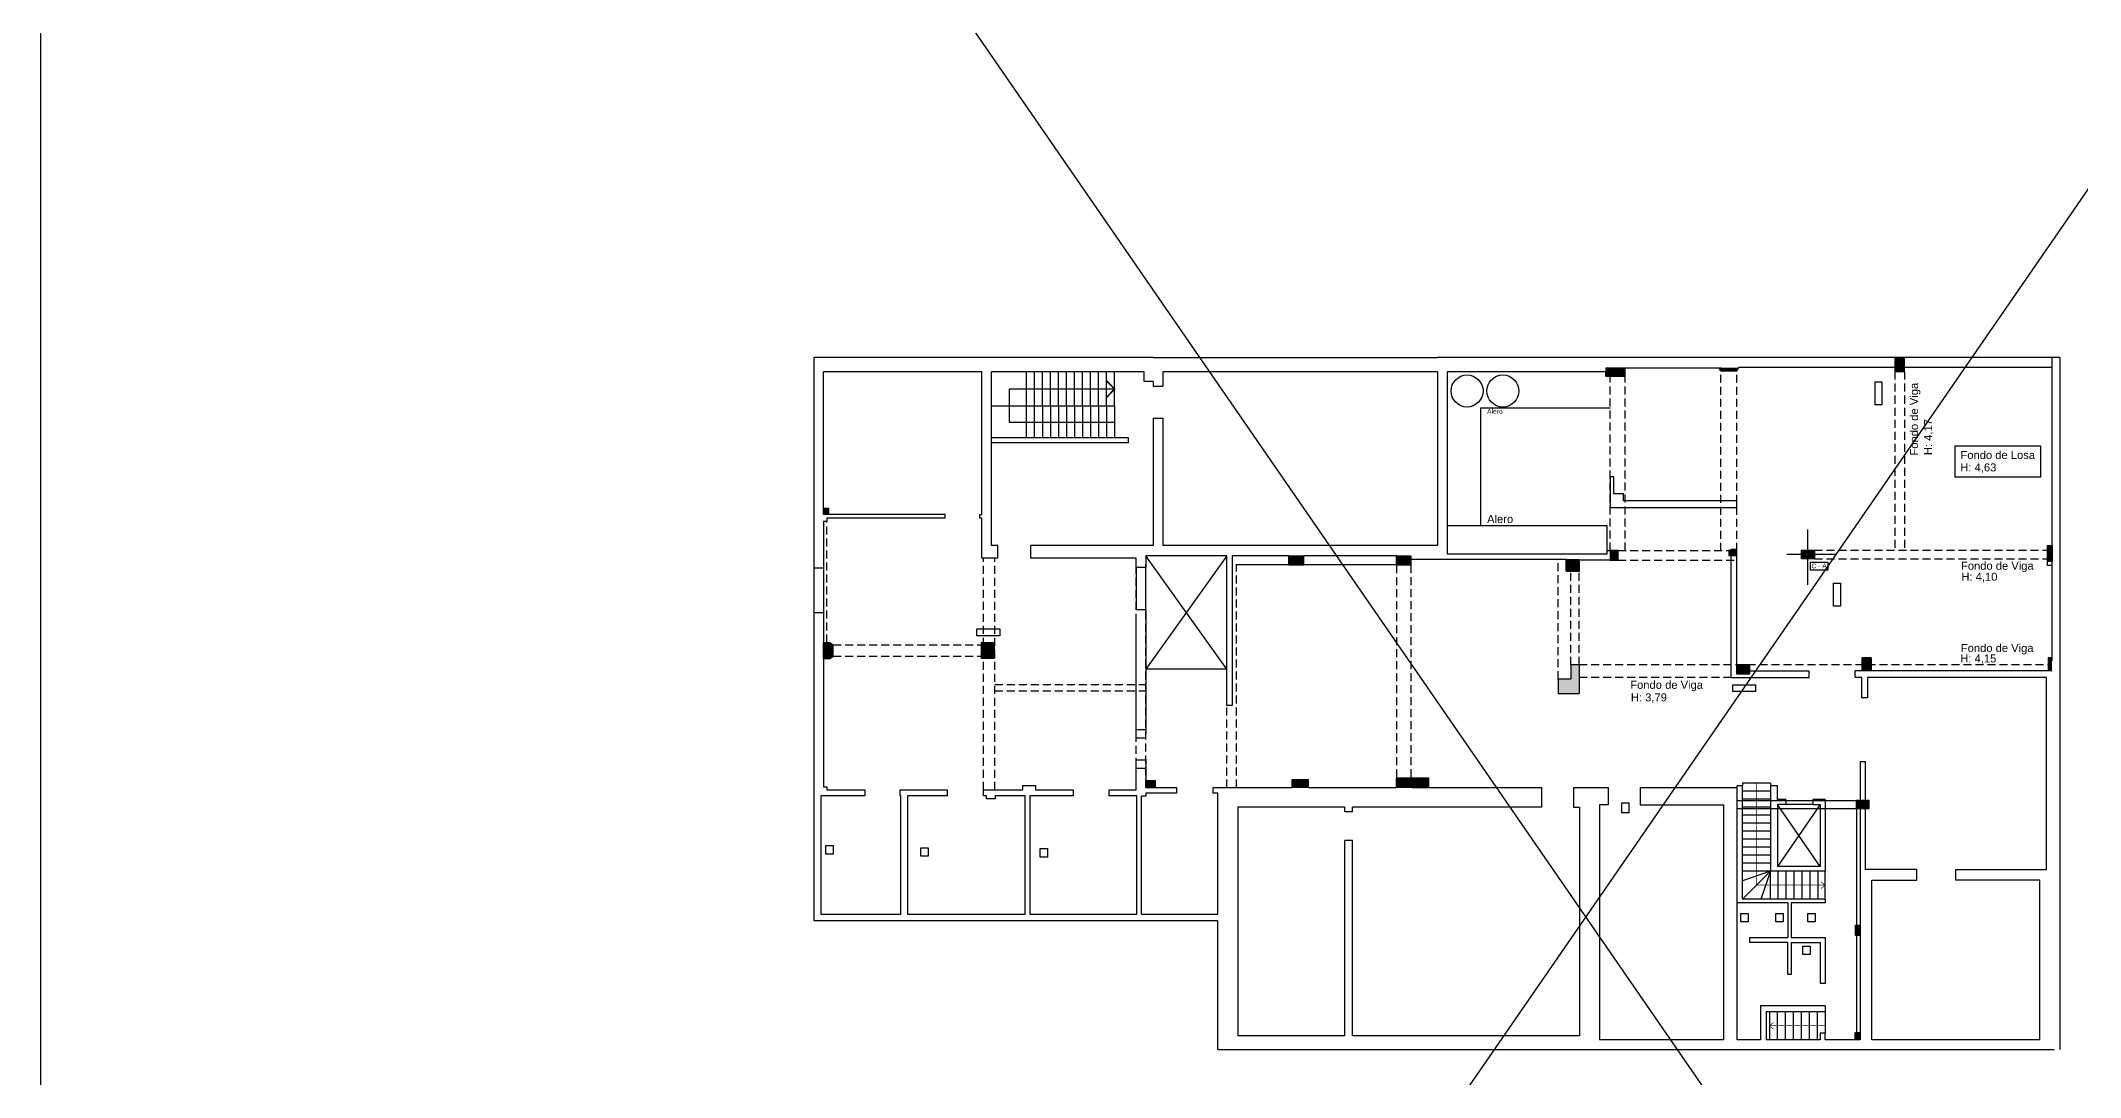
# Model space of a CAD drawing. Header units: millimetres. Extents: x 58411 to 366943, y -302717 to -95300.
# Drawn here: x 58411 to 122126, y -182175 to -149791 of the extents above; entities that cross this region are included whole.
import ezdxf

# ---------------------------------------------------------------- set-up
doc = ezdxf.new("R2010")
doc.units = ezdxf.units.MM
doc.header["$LTSCALE"] = 1000
doc.linetypes.add('DASHDOT', pattern=[1, 0.5, -0.25, 0, -0.25])
doc.linetypes.add('HIDDEN', pattern=[0.375, 0.25, -0.125])
for name, color, linetype in [('a-Columnas', 12, 'Continuous'), ('A-Cotas 100', 191, 'Continuous'), ('A-Des-Rel', 6, 'Continuous'), ('A-Estructura', 86, 'Continuous'), ('A-Mur-Nuevo', 5, 'Continuous'), ('A-MURHATCH NUEVOS', 24, 'Continuous'), ('A-Muros', 3, 'Continuous'), ('A-Murvis', 1, 'Continuous'), ('a-tex-estructura', 7, 'Continuous')]:
    doc.layers.add(name, color=color, linetype=linetype)
doc.layers.add('P-Ventana', color=6, linetype='Continuous', plot=False)
doc.styles.add('SW-100', font='swiss.ttf', dxfattribs={"height": 200})

msp = doc.modelspace()

# ---------------------------------------------------------------- hatches: boundary and pattern name
at = {"layer": 'a-Columnas'}
h = msp.add_hatch(color=12, dxfattribs=at)
h.dxf.hatch_style = 1
h.paths.add_polyline_path([(116336.628, -160129.269), (116636.628, -160129.269), (116636.628, -159689.578), (116336.628, -159689.578)])
h = msp.add_hatch(color=12, dxfattribs=at)
h.dxf.hatch_style = 1
h.paths.add_polyline_path([(107906.628, -160019.578), (107306.628, -160019.578), (107306.628, -160269.578), (107906.628, -160269.578)])
h = msp.add_hatch(color=12, dxfattribs=at)
h.dxf.hatch_style = 1
h.paths.add_polyline_path([(111451.022, -160019.578), (110844.235, -160019.578), (110897.628, -160104.131), (111397.628, -160104.131)])
h = msp.add_hatch(color=12, dxfattribs=at)
h.dxf.hatch_style = 1
h.paths.add_polyline_path([(83015.496, -164389.578), (82866.416, -164389.578), (82866.416, -164589.578), (83015.496, -164589.578)])
h = msp.add_hatch(color=12, dxfattribs=at)
h.dxf.hatch_style = 1
h.paths.add_polyline_path([(121246.628, -165561.836), (121106.628, -165561.836), (121106.628, -166061.836), (121246.628, -166061.836)])
h = msp.add_hatch(color=12, dxfattribs=at)
h.dxf.hatch_style = 1
h.paths.add_polyline_path([(97856.628, -165879.578), (97406.628, -165879.578), (97406.628, -166179.578), (97856.628, -166179.578)])
h = msp.add_hatch(color=12, dxfattribs=at)
h.dxf.hatch_style = 1
h.paths.add_polyline_path([(101216.628, -165879.578), (100766.628, -165879.578), (100766.628, -166179.578), (101216.628, -166179.578)])
h = msp.add_hatch(color=12, dxfattribs=at)
h.dxf.hatch_style = 1
h.paths.add_polyline_path([(106476.628, -166019.578), (106476.808, -165999.578), (106076.628, -165999.578), (106076.628, -166369.578), (106476.628, -166369.578)])
h = msp.add_hatch(color=12, dxfattribs=at)
h.dxf.hatch_style = 1
h.paths.add_polyline_path([(107686.628, -165719.578), (107436.628, -165719.578), (107436.628, -166019.578), (107686.628, -166019.578)])
h = msp.add_hatch(color=12, dxfattribs=at)
h.dxf.hatch_style = 1
h.paths.add_polyline_path([(111396.628, -165719.578), (111146.628, -165719.578), (111146.628, -165869.578), (111396.628, -165869.578)])
h = msp.add_hatch(color=12, dxfattribs=at)
h.dxf.hatch_style = 1
h.paths.add_polyline_path([(113825.311, -165709.57), (113620.311, -165709.57), (113620.311, -165844.57), (113825.311, -165844.57)])
h.paths.add_polyline_path([(113620.311, -165709.57), (113415.311, -165709.57), (113415.311, -165844.57), (113620.311, -165844.57)])
h.paths.add_polyline_path([(113620.311, -165844.57), (113415.311, -165844.57), (113415.311, -165979.57), (113620.311, -165979.57)])
h.paths.add_polyline_path([(113825.311, -165844.57), (113620.311, -165844.57), (113620.311, -165979.57), (113825.311, -165979.57)])
h = msp.add_hatch(color=12, dxfattribs=at)
h.dxf.hatch_style = 1
h.paths.add_polyline_path([(83166.819, -168667.868), (83065.496, -168591.714), (82865.496, -168591.714), (82865.496, -169091.714), (83065.496, -169091.714), (83166.819, -169015.56)])
h = msp.add_hatch(color=12, dxfattribs=at)
h.dxf.hatch_style = 1
h.paths.add_polyline_path([(88200.496, -168591.714), (87800.496, -168591.714), (87800.496, -169091.714), (88200.496, -169091.714)])
h = msp.add_hatch(color=12, dxfattribs=at)
h.dxf.hatch_style = 1
h.paths.add_polyline_path([(106476.628, -169285.003), (106216.628, -169285.003), (106216.628, -169735.003), (105816.628, -169735.003), (105816.628, -170185.003), (106476.628, -170185.003)])
h = msp.add_hatch(color=12, dxfattribs=at)
h.dxf.hatch_style = 1
h.paths.add_polyline_path([(111796.628, -169280.327), (111396.628, -169280.327), (111396.628, -169580.327), (111796.628, -169580.327)])
h = msp.add_hatch(color=12, dxfattribs=at)
h.dxf.hatch_style = 1
h.paths.add_polyline_path([(115599.2, -169070.327), (115299.2, -169070.327), (115299.2, -169470.327), (115599.2, -169470.327)])
h = msp.add_hatch(color=12, dxfattribs=at)
h.dxf.hatch_style = 1
h.paths.add_polyline_path([(121226.628, -169070.327), (121126.628, -169070.327), (121126.628, -169280.327), (121226.628, -169280.327)])
h.paths.add_polyline_path([(121226.628, -169280.327), (121126.628, -169280.327), (121126.628, -169470.327), (121226.628, -169470.327)])
h = msp.add_hatch(color=12, dxfattribs=at)
h.dxf.hatch_style = 1
h.paths.add_polyline_path([(93236.628, -172938.615), (92936.628, -172938.615), (92936.628, -173118.615), (93236.628, -173118.615)])
h.paths.add_polyline_path([(93236.628, -172918.615), (92936.628, -172918.615), (92936.628, -172938.615), (93236.628, -172938.615)])
h = msp.add_hatch(color=12, dxfattribs=at)
h.dxf.hatch_style = 1
h.paths.add_polyline_path([(98006.628, -172868.615), (97506.628, -172868.615), (97506.628, -173118.615), (98006.628, -173118.615)])
h = msp.add_hatch(color=12, dxfattribs=at)
h.dxf.hatch_style = 1
h.paths.add_polyline_path([(101266.628, -172818.615), (100766.628, -172818.615), (100766.628, -173118.615), (101266.628, -173118.615)])
h = msp.add_hatch(color=12, dxfattribs=at)
h.dxf.hatch_style = 1
h.paths.add_polyline_path([(101766.628, -172818.615), (101266.628, -172818.615), (101266.628, -173118.615), (101766.628, -173118.615)])
h = msp.add_hatch(color=12, dxfattribs=at)
h.dxf.hatch_style = 1
h.paths.add_polyline_path([(115531.159, -173523.615), (115131.159, -173523.615), (115131.159, -173773.615), (115531.159, -173773.615)])
h = msp.add_hatch(color=12, dxfattribs=at)
h.dxf.hatch_style = 1
h.paths.add_polyline_path([(115246.628, -177433.615), (115096.628, -177433.615), (115096.628, -177733.615), (115246.628, -177733.615)])
h = msp.add_hatch(color=12, dxfattribs=at)
h.dxf.hatch_style = 1
h.paths.add_polyline_path([(115246.628, -180773.605), (115131.681, -180773.605), (115131.681, -181008.615), (115246.628, -181008.615)])
h.paths.add_polyline_path([(115131.681, -180773.605), (115096.628, -180773.605), (115096.628, -181008.615), (115131.681, -181008.615)])

# ---------------------------------------------------------------- linework, layer by layer
at = {"layer": 'a-Columnas', "color": 3}
for points in [[(116336.628, -160129.269), (116636.628, -160129.269), (116636.628, -159689.578), (116336.628, -159689.578)], [(83015.496, -164589.578), (82866.416, -164589.578), (82866.416, -164389.578), (83015.496, -164389.578)]]:
    msp.add_lwpolyline(points, close=True, dxfattribs=at)
at = {"layer": 'a-Columnas', "color": 12}
msp.add_lwpolyline([(101266.628, -173118.615), (101766.628, -173118.615)], dxfattribs=at)
at = {"layer": 'A-Cotas 100'}
msp.add_lwpolyline([(113699.215, -166084.991), (114243.168, -166084.991), (114243.168, -166333.602), (113699.215, -166333.602)], close=True, dxfattribs=at)
at = {"layer": 'A-Des-Rel', "ltscale": 500}
for points in [[(58411.394, -107213.581), (154941.668, -107213.581), (154941.668, -247111.305), (58411.394, -247111.305)], [(115719.451, -160451.232), (115933.146, -160451.232), (115933.146, -161167.422), (115719.451, -161167.422)], [(114422.237, -166736.665), (114635.931, -166736.665), (114635.931, -167452.856), (114422.237, -167452.856)], [(88370.998, -168167.21), (88370.998, -168380.905), (87654.807, -168380.905), (87654.807, -168167.21)], [(111986.083, -169910.389), (111986.083, -170124.084), (111269.892, -170124.084), (111269.892, -169910.389)], [(107806.009, -173600.168), (108019.704, -173600.168), (108019.704, -173916.413), (107806.009, -173916.413)], [(83164.27, -174938.729), (83164.27, -175203.518), (82937.224, -175203.518), (82937.224, -174938.729)], [(86137.032, -175007.316), (86137.032, -175272.105), (85909.987, -175272.105), (85909.987, -175007.316)], [(89864.418, -175030.179), (89864.418, -175294.967), (89637.373, -175294.967), (89637.373, -175030.179)], [(111755.355, -177057.714), (111755.355, -177322.503), (111528.31, -177322.503), (111528.31, -177057.714)], [(112841.324, -177057.714), (112841.324, -177322.503), (112614.279, -177322.503), (112614.279, -177057.714)], [(113841.732, -177057.714), (113841.732, -177322.503), (113614.687, -177322.503), (113614.687, -177057.714)], [(113684.327, -178079.178), (113684.327, -178343.967), (113457.281, -178343.967), (113457.281, -178079.178)]]:
    msp.add_lwpolyline(points, close=True, dxfattribs=at)
at = {"layer": 'A-Estructura', "linetype": 'HIDDEN'}
for points in [[(107436.628, -165719.578), (107436.628, -160269.578)], [(107906.628, -165719.578), (107906.628, -160269.578)], [(110901.905, -165726.35), (110901.905, -160104.131)], [(111401.905, -165726.35), (111401.905, -160104.131)], [(116336.628, -160129.269), (116336.628, -165709.57)], [(116636.628, -160129.269), (116636.628, -165709.57)], [(82965.496, -168591.714), (82965.496, -164809.578)], [(87865.496, -173198.615), (87865.496, -165959.578)], [(88215.496, -173198.615), (88215.496, -165959.578)], [(92636.628, -173198.615), (92636.628, -166222.677)], [(92936.628, -173118.615), (92936.628, -166142.677)], [(95465.423, -173118.615), (95465.423, -166222.677)], [(95765.423, -173118.615), (95765.423, -166142.677)], [(100766.628, -166179.578), (100766.628, -172818.615)], [(101216.628, -166179.578), (101216.628, -172818.615)], [(105816.628, -169735.003), (105816.628, -165999.578)], [(107686.628, -165719.578), (111396.628, -165719.578)], [(107686.628, -166019.578), (111396.628, -166019.578)], [(113825.311, -165709.57), (121106.628, -165709.57)], [(113825.311, -165979.57), (121106.628, -165979.57)], [(106216.628, -169285.003), (106216.628, -166349.578)], [(106476.628, -169285.003), (106476.628, -166349.578)], [(92636.628, -171318.615), (92636.628, -167568.615)], [(92936.628, -167568.615), (92936.628, -169428.615), (92936.628, -171318.615)], [(92636.628, -171581.714), (92636.628, -167831.714)], [(92936.628, -167831.714), (92936.628, -169691.714), (92936.628, -171581.714)], [(83166.819, -168667.868), (87800.496, -168667.868)], [(83166.819, -169015.56), (87800.496, -169015.56)], [(106476.628, -169280.327), (121226.628, -169280.327)], [(88215.496, -169900.22), (92936.628, -169900.22)], [(88215.496, -170100.22), (92936.628, -170100.22)], [(106476.628, -169670.327), (111206.628, -169670.327)]]:
    msp.add_lwpolyline(points, dxfattribs=at)
at = {"layer": 'A-Estructura', "linetype": 'HIDDEN', "ltscale": 358}
for points in [[(100766.628, -166169.578), (95765.423, -166169.578)], [(111406.628, -173523.615), (115131.159, -173523.615)], [(111406.628, -173773.615), (115131.159, -173773.615)], [(115131.681, -173773.615), (115131.681, -181008.615)]]:
    msp.add_lwpolyline(points, dxfattribs=at)
at = {"layer": 'A-Mur-Nuevo', "ltscale": 500}
for points in [[(154941.668, -107213.581), (58411.394, -247111.305)], [(58411.394, -107213.581), (154941.668, -247111.305)]]:
    msp.add_lwpolyline(points, dxfattribs=at)
at = {"layer": 'A-MURHATCH NUEVOS', "color": 24, "linetype": 'HIDDEN', "ltscale": 250}
for points in [[(103396.05, -164949.196), (103396.05, -161255.543), (107436.628, -161255.543)], [(107346.628, -165719.578), (107346.628, -164949.196), (102346.628, -164949.196)]]:
    msp.add_lwpolyline(points, dxfattribs=at)
at = {"layer": 'A-Muros'}
for p, q in [((82565.496, -159689.578), (82565.496, -166009.578)), ((121486.628, -159689.578), (102046.628, -159689.578)), ((121486.628, -159689.578), (102046.628, -159689.578)), ((121246.628, -165659.578), (121246.628, -159689.578)), ((121486.628, -159689.578), (121486.628, -181308.615)), ((82565.496, -159952.677), (82565.496, -166272.677)), ((82865.496, -164489.578), (82865.496, -160139.578)), ((82865.496, -164489.578), (82865.496, -160402.677)), ((93166.628, -160439.578), (93166.628, -160584.291)), ((102046.628, -160139.578), (93466.628, -160139.578)), ((93466.628, -160139.578), (93466.628, -160584.291)), ((102046.628, -160139.578), (102046.628, -165559.578)), ((102046.628, -160139.578), (102046.628, -165559.578)), ((102346.628, -160139.578), (102346.628, -165819.578)), ((107306.628, -160139.578), (102346.628, -160139.578)), ((102346.628, -160139.578), (102346.628, -165819.578)), ((107306.628, -160269.578), (107306.628, -160139.578)), ((110912.628, -160019.578), (107906.628, -160019.578)), ((111382.628, -160104.131), (110912.628, -160104.131)), ((116336.628, -159999.578), (111451.022, -159999.578)), ((121246.628, -159999.578), (116636.628, -159999.578)), ((121246.628, -165674.578), (121246.628, -159999.578)), ((93166.628, -161584.291), (93166.628, -165559.578)), ((93466.628, -161584.291), (93466.628, -165559.578)), ((82965.496, -164489.578), (82865.496, -164489.578)), ((82965.496, -164809.578), (82865.496, -164809.578)), ((82865.496, -164809.578), (82865.496, -166009.578)), ((82965.496, -164809.578), (82865.496, -164809.578)), ((82965.496, -164589.578), (82965.496, -164489.578)), ((86665.496, -164709.578), (82965.496, -164709.578)), ((82965.496, -164709.578), (82965.496, -164809.578)), ((82965.496, -164709.578), (82965.496, -164809.578)), ((86665.496, -164709.578), (86665.496, -164589.578)), ((87745.496, -164709.578), (87745.496, -164589.578)), ((87745.496, -164589.578), (87815.496, -164589.578)), ((87815.496, -164709.578), (87745.496, -164709.578)), ((87815.496, -165959.578), (87815.496, -164709.578)), ((82865.496, -165072.677), (82865.496, -166272.677)), ((88315.496, -165959.578), (88315.496, -165559.578)), ((89345.496, -165959.578), (89345.496, -165559.578)), ((93166.628, -165559.578), (89345.496, -165559.578)), ((102046.628, -165559.578), (93466.628, -165559.578)), ((88315.496, -165959.578), (87815.496, -165959.578)), ((92636.628, -165959.578), (89345.496, -165959.578)), ((92636.628, -166249.578), (92636.628, -165959.578)), ((95466.628, -165879.578), (92936.628, -165879.578)), ((95466.628, -170558.615), (95466.628, -165879.578)), ((95466.628, -170558.615), (95466.628, -165879.578)), ((97406.628, -165879.578), (95636.628, -165879.578)), ((95636.628, -165879.578), (95636.628, -170558.615)), ((97406.628, -165879.578), (95636.628, -165879.578)), ((95636.628, -165879.578), (95636.628, -170558.615)), ((100766.628, -165879.578), (97856.628, -165879.578)), ((101096.628, -166169.578), (100626.628, -166169.578)), ((100766.628, -166169.578), (100766.628, -165879.578)), ((106066.628, -165999.578), (101096.628, -165999.578)), ((101096.628, -165999.578), (101096.628, -166169.578)), ((102346.628, -165819.578), (107346.628, -165819.578)), ((102346.628, -165819.578), (107346.628, -165819.578)), ((106066.628, -166349.578), (106066.628, -165999.578)), ((107466.628, -166019.578), (106476.628, -166019.578)), ((106476.628, -166019.578), (106476.628, -166349.578)), ((107466.628, -166019.578), (106476.628, -166019.578)), ((106476.628, -166019.578), (106476.628, -166349.578)), ((107346.628, -165819.578), (107346.628, -165719.578)), ((107346.628, -165719.578), (107466.628, -165719.578)), ((107346.628, -165819.578), (107346.628, -165719.578)), ((107346.628, -165719.578), (107466.628, -165719.578)), ((107466.628, -165719.578), (107466.628, -166019.578)), ((121106.628, -166189.578), (121106.628, -165659.578)), ((121106.628, -165659.578), (121246.628, -165659.578)), ((121246.628, -166061.836), (121106.628, -166061.836)), ((121246.628, -166189.578), (121106.628, -166189.578)), ((121246.628, -169070.327), (121246.628, -166061.836)), ((121246.628, -169158.615), (121246.628, -166189.578)), ((106476.628, -166349.578), (106066.628, -166349.578)), ((115096.628, -169670.327), (115096.628, -169470.327)), ((115096.628, -169470.327), (115309.2, -169470.327)), ((115599.2, -169070.327), (115599.2, -169470.327)), ((115599.2, -169470.327), (121226.628, -169470.327)), ((121226.628, -169470.327), (121226.628, -169070.327)), ((121226.628, -169070.327), (121246.628, -169070.327)), ((121226.628, -169488.615), (121226.628, -169158.615)), ((121226.628, -169158.615), (121246.628, -169158.615)), ((115096.628, -169688.615), (115096.628, -169488.615)), ((115306.628, -169688.615), (115096.628, -169688.615)), ((115306.628, -170318.615), (115306.628, -169688.615)), ((115306.628, -170300.327), (115306.628, -169688.615)), ((115476.628, -169688.615), (115476.628, -170318.615)), ((95636.628, -170558.615), (95466.628, -170558.615)), ((95636.628, -170558.615), (95466.628, -170558.615)), ((115476.628, -170318.615), (115306.628, -170318.615)), ((92936.628, -171318.615), (92636.628, -171318.615)), ((92936.628, -171581.714), (92636.628, -171581.714)), ((92636.628, -172258.615), (92936.628, -172258.615)), ((92636.628, -173058.615), (92636.628, -172258.615)), ((92636.628, -172521.714), (92936.628, -172521.714)), ((92636.628, -173058.615), (92636.628, -172521.714)), ((92936.628, -172258.615), (92936.628, -173118.615)), ((92936.628, -172521.714), (92936.628, -173118.615)), ((82865.496, -173098.615), (82965.496, -173098.615)), ((82865.496, -173098.615), (82965.496, -173098.615)), ((82965.496, -173098.615), (82965.496, -173198.615)), ((82965.496, -173098.615), (82965.496, -173198.615)), ((82965.496, -173198.615), (84155.496, -173198.615)), ((82965.496, -173198.615), (84155.496, -173198.615)), ((84155.496, -173198.615), (84155.496, -173378.615)), ((84155.496, -173198.615), (84155.496, -173378.615)), ((85255.496, -173378.615), (85255.496, -173198.615)), ((85255.496, -173198.615), (86735.496, -173198.615)), ((85255.496, -173378.615), (85255.496, -173198.615)), ((86735.496, -173378.615), (86735.496, -173198.615)), ((87865.496, -173378.615), (87865.496, -173198.615)), ((91785.496, -173378.615), (91785.496, -173198.615)), ((91785.496, -173198.615), (92636.628, -173198.615)), ((92636.628, -173198.615), (92636.628, -173058.615)), ((92636.628, -173058.615), (92636.628, -173058.615)), ((92936.628, -173118.615), (93896.628, -173118.615)), ((93896.628, -173298.615), (92936.628, -173298.615)), ((92936.628, -173298.615), (92936.628, -173388.615)), ((93030.375, -173058.615), (93030.375, -173058.615)), ((93896.628, -173118.615), (93896.628, -173298.615)), ((95036.628, -173298.615), (95036.628, -173118.615)), ((95036.628, -173118.615), (97506.628, -173118.615)), ((95186.628, -173298.615), (95036.628, -173298.615)), ((95186.628, -177078.615), (95186.628, -173298.615)), ((97506.628, -173118.615), (97506.628, -172868.615)), ((97506.628, -172868.615), (98006.628, -172868.615)), ((97506.628, -173111.714), (98026.628, -173111.714)), ((98006.628, -172868.615), (98006.628, -173118.615)), ((98006.628, -173118.615), (100766.628, -173118.615)), ((100766.628, -172818.615), (101766.628, -172818.615)), ((100766.628, -173118.615), (100766.628, -172838.615)), ((101766.628, -172818.615), (101766.628, -173118.615)), ((101766.628, -173118.615), (105296.628, -173118.615)), ((105296.628, -173118.615), (105296.628, -173738.615)), ((106296.628, -173118.615), (106296.628, -173738.615)), ((106296.628, -173118.615), (107376.628, -173118.615)), ((107376.628, -173118.615), (107376.628, -173668.615)), ((108376.628, -173118.615), (108376.628, -173668.615)), ((111406.628, -181008.615), (111406.628, -173068.615)), ((111576.628, -176608.615), (111576.628, -173068.615)), ((84155.496, -173378.615), (82785.496, -173378.615)), ((82785.496, -173378.615), (82785.496, -177078.615)), ((84155.496, -173378.615), (82785.496, -173378.615)), ((85285.496, -173378.615), (85255.496, -173378.615)), ((85285.496, -173378.615), (85255.496, -173378.615)), ((85285.496, -177078.615), (85285.496, -173378.615)), ((85285.496, -173378.615), (85285.496, -173378.615)), ((85285.496, -173378.615), (85285.496, -173378.615)), ((85285.496, -173378.615), (85285.496, -173378.615)), ((85285.496, -173378.615), (85285.496, -173378.615)), ((86735.496, -173378.615), (85485.496, -173378.615)), ((85485.496, -173378.615), (85485.496, -177078.615)), ((87955.496, -173378.615), (87865.496, -173378.615)), ((87955.496, -173478.615), (87955.496, -173378.615)), ((88225.496, -173478.615), (87955.496, -173478.615)), ((89165.496, -173378.615), (88225.496, -173378.615)), ((88225.496, -173378.615), (88225.496, -173478.615)), ((89165.496, -177078.615), (89165.496, -173378.615)), ((89305.496, -173378.615), (89305.496, -177078.615)), ((92656.628, -173378.615), (91785.496, -173378.615)), ((92656.628, -177078.615), (92656.628, -173378.615)), ((92936.628, -173388.615), (92796.628, -173388.615)), ((92796.628, -177078.615), (92796.628, -173388.615)), ((99146.628, -173878.615), (99146.628, -173738.615)), ((99386.628, -173878.615), (99386.628, -173738.615)), ((106296.628, -173738.615), (106486.628, -173738.615)), ((106486.628, -173738.615), (106486.628, -180878.615)), ((107376.628, -173668.615), (107106.628, -173668.615)), ((107106.628, -173668.615), (107106.628, -181008.615)), ((111406.628, -176728.615), (111406.628, -173548.615)), ((111406.628, -173548.615), (111406.628, -173548.615)), ((112926.628, -173498.615), (112926.628, -173648.615)), ((114156.628, -173498.615), (113776.628, -173498.615)), ((113776.628, -173498.615), (113776.628, -173648.615)), ((113996.628, -173648.615), (113996.628, -175588.615)), ((114156.628, -173498.615), (114156.628, -175738.615)), ((99146.628, -180878.615), (99146.628, -174778.615)), ((99386.628, -180878.615), (99386.628, -174778.615)), ((114156.628, -175738.615), (112446.628, -175738.615)), ((113996.628, -175588.615), (112666.628, -175588.615)), ((82785.496, -177078.615), (85285.496, -177078.615)), ((85485.496, -177078.615), (89165.496, -177078.615)), ((89305.496, -177078.615), (92656.628, -177078.615)), ((92796.628, -177078.615), (95186.628, -177078.615)), ((112996.628, -176728.615), (111406.628, -176728.615)), ((114156.628, -176608.615), (111576.628, -176608.615)), ((114156.628, -176728.615), (113096.628, -176728.615)), ((95186.628, -181308.615), (95186.628, -177278.615)), ((114156.628, -179948.615), (112136.628, -179948.615)), ((114156.628, -180128.615), (112316.628, -180128.615)), ((112316.628, -180128.615), (112316.628, -181008.615)), ((106486.628, -180878.615), (99386.628, -180878.615)), ((112136.628, -180387.466), (112136.628, -181008.615)), ((110986.628, -181008.615), (107106.628, -181008.615)), ((112136.628, -181008.615), (111406.628, -181008.615)), ((113996.628, -181008.615), (112316.628, -181008.615)), ((115246.628, -181008.615), (114156.628, -181008.615)), ((120866.628, -181008.615), (115616.628, -181008.615))]:
    msp.add_line(p, q, dxfattribs=at)
for points in [[(93166.628, -159689.578), (82565.496, -159689.578)], [(93166.628, -159689.578), (102046.628, -159689.578)], [(87815.496, -160139.578), (82865.496, -160139.578)], [(87815.496, -164589.578), (87815.496, -160139.578)], [(92877.592, -160139.578), (88115.496, -160139.578)], [(88115.496, -165559.578), (88115.496, -160139.578)], [(93166.628, -160439.578), (92877.592, -160439.578), (92877.592, -160139.578)], [(107306.628, -160019.578), (107306.628, -160269.578), (107906.628, -160269.578), (107906.628, -160019.578), (107306.628, -160019.578)], [(111397.628, -160104.131), (110897.628, -160104.131), (110844.235, -160019.578)], [(110844.235, -160019.578), (111451.022, -160019.578)], [(110897.628, -160104.131), (111397.628, -160104.131), (111451.022, -160019.578)], [(111451.022, -160019.578), (111451.022, -159999.578)], [(93166.628, -160584.291), (93466.628, -160584.291)], [(93166.628, -161584.291), (93466.628, -161584.291)], [(92397.592, -162349.578), (92397.592, -162199.578), (88115.496, -162199.578)], [(92397.592, -162349.578), (88115.496, -162349.578)], [(111396.628, -164369.578), (111396.628, -164169.578), (107856.628, -164169.578), (107856.628, -163949.578), (107556.628, -163949.578), (107556.628, -163419.578), (107436.628, -163419.578), (107436.628, -164369.578), (111396.628, -164369.578)], [(86665.496, -164589.578), (82965.496, -164589.578)], [(88315.496, -165559.578), (88115.496, -165559.578)], [(82865.496, -166272.677), (82565.496, -166272.677)], [(92936.628, -165879.578), (92936.628, -166249.578)], [(106476.628, -166019.578), (106476.628, -166369.578), (106076.628, -166369.578), (106076.628, -165999.578), (106476.808, -165999.578), (106476.628, -166019.578)], [(107436.628, -166019.578), (107686.628, -166019.578), (107686.628, -165719.578), (107436.628, -165719.578), (107436.628, -166019.578)], [(111396.628, -165719.578), (111146.628, -165719.578), (111146.628, -165869.578), (111396.628, -165869.578), (111396.628, -165719.578)], [(113656.628, -169688.615), (113656.628, -169488.615), (111656.628, -169488.615), (111656.628, -169298.615), (111396.628, -169298.615), (111396.628, -165689.578), (111206.628, -165689.578), (111206.628, -169688.615), (113656.628, -169688.615)], [(113415.311, -165709.57), (113825.311, -165709.57), (113825.311, -165979.57), (113415.311, -165979.57), (113415.311, -165709.57)], [(82565.496, -167398.615), (82565.496, -177278.615)], [(82865.496, -167398.615), (82865.496, -168328.615)], [(82865.496, -167661.714), (82565.496, -167661.714)], [(82865.496, -167661.714), (82865.496, -173098.615)], [(82865.496, -168591.714), (83025.496, -168591.714)], [(82865.496, -168591.714), (83065.496, -168591.714), (83166.819, -168667.868), (83166.819, -168667.868)], [(82865.496, -169091.714), (82865.496, -168591.714)], [(82865.496, -169091.714), (83065.496, -169091.714), (83166.819, -169015.56), (83166.819, -168667.868)], [(87800.496, -168591.714), (88200.496, -168591.714), (88200.496, -169091.714), (87800.496, -169091.714), (87800.496, -168591.714)], [(106476.628, -169285.003), (106216.628, -169285.003), (106216.628, -169735.003), (105816.628, -169735.003), (105816.628, -170185.003), (106476.628, -170185.003)], [(106476.628, -169285.003), (106476.628, -170185.003)], [(111396.628, -169280.327), (111796.628, -169280.327), (111796.628, -169580.327), (111396.628, -169580.327), (111396.628, -169280.327)], [(115599.2, -169070.327), (115299.2, -169070.327), (115299.2, -169470.327), (115599.2, -169470.327), (115599.2, -169070.327)], [(120866.628, -181008.615), (120866.628, -176018.615), (118236.628, -176018.615), (118236.628, -175688.615), (121076.628, -175688.615), (121076.628, -169688.615), (115476.628, -169688.615), (115476.628, -170300.327)], [(115416.628, -175688.615), (115416.628, -172318.615), (115246.628, -172318.615), (115246.628, -181008.615)], [(87865.496, -173198.615), (89095.496, -173198.615), (89095.496, -173058.615), (89485.496, -173058.615), (89485.496, -173198.615), (90665.496, -173198.615), (90665.496, -173378.615), (89305.496, -173378.615)], [(92936.628, -172918.615), (92936.628, -173118.615), (93236.628, -173118.615), (93236.628, -172918.615), (92936.628, -172918.615)], [(100766.628, -173118.615), (100766.628, -172818.615)], [(108376.628, -173118.615), (111406.628, -173118.615)], [(111576.628, -173068.615), (111406.628, -173068.615)], [(112666.628, -173068.615), (112446.628, -173068.615), (112446.628, -175738.615)], [(112926.628, -173498.615), (112666.628, -173498.615), (112666.628, -173068.615)], [(99146.628, -173738.615), (95806.628, -173738.615), (95806.628, -180878.615)], [(99386.628, -173878.615), (99146.628, -173878.615)], [(105296.628, -173738.615), (99386.628, -173738.615)], [(108376.628, -173668.615), (110986.628, -173668.615), (110986.628, -181008.615)], [(112926.628, -173648.615), (112666.628, -173648.615), (112666.628, -175588.615)], [(113776.628, -173648.615), (113996.628, -173648.615)], [(115531.159, -173773.615), (115531.159, -173523.615), (115131.159, -173523.615), (115131.159, -173773.615), (115531.159, -173773.615)], [(99386.628, -174778.615), (99146.628, -174778.615)], [(115616.628, -181008.615), (115616.628, -176018.615), (117016.628, -176018.615), (117016.628, -175688.615), (115416.628, -175688.615)], [(112996.628, -176728.615), (112996.628, -177808.615)], [(113096.628, -176728.615), (113096.628, -177808.615), (114156.628, -177808.615), (114156.628, -179248.615)], [(114156.628, -176608.615), (114156.628, -176728.615)], [(82565.496, -177278.615), (95186.628, -177278.615)], [(115246.628, -177433.615), (115096.628, -177433.615), (115096.628, -177733.615), (115246.628, -177733.615)], [(112996.628, -177968.615), (111806.628, -177968.615), (111806.628, -177808.615), (112996.628, -177808.615)], [(113096.628, -177968.615), (113096.628, -178968.615), (112996.628, -178968.615), (112996.628, -177968.615)], [(113096.628, -177968.615), (113996.628, -177968.615), (113996.628, -179248.615)], [(114156.628, -179248.615), (113996.628, -179248.615)], [(112136.628, -179948.615), (112136.628, -181008.615)], [(114156.628, -179948.615), (114156.628, -180128.615)], [(99146.628, -180878.615), (95806.628, -180878.615)], [(114156.628, -180798.615), (113996.628, -180798.615), (113996.628, -181008.615)], [(114156.628, -181008.615), (114156.628, -180798.615)], [(95186.628, -181308.615), (121316.628, -181308.615)]]:
    msp.add_lwpolyline(points, dxfattribs=at)
at = {"layer": 'A-Muros', "linetype": 'DASHDOT', "ltscale": 80}
for points in [[(113620.311, -166785.383), (113620.311, -165065.934)], [(114511.79, -165844.57), (112956.075, -165844.57)]]:
    msp.add_lwpolyline(points, dxfattribs=at)
at = {"layer": 'A-Muros'}
for points in [[(121246.628, -166061.836), (121106.628, -166061.836), (121106.628, -165561.836), (121246.628, -165561.836)], [(97856.628, -166179.578), (97406.628, -166179.578), (97406.628, -165879.578), (97856.628, -165879.578)], [(101216.628, -166179.578), (100766.628, -166179.578), (100766.628, -165879.578), (101216.628, -165879.578)], [(121226.628, -169070.327), (121126.628, -169070.327), (121126.628, -169470.327), (121226.628, -169470.327)], [(98006.628, -173118.615), (97506.628, -173118.615), (97506.628, -172868.615), (98006.628, -172868.615)], [(100766.628, -172818.615), (101266.628, -172818.615), (101266.628, -173118.615), (100766.628, -173118.615)], [(115096.628, -180773.605), (115246.628, -180773.605), (115246.628, -181008.615), (115096.628, -181008.615)]]:
    msp.add_lwpolyline(points, close=True, dxfattribs=at)
at = {"layer": 'A-Murvis'}
for q in [(91707.592, -160416.726), (91707.592, -160932.43)]:
    msp.add_line((91957.592, -160674.578), q, dxfattribs=at)
for points in [[(89207.592, -161209.578), (89207.592, -160139.578)], [(89457.592, -161209.578), (89457.592, -160139.578)], [(89707.592, -161209.578), (89707.592, -160139.578)], [(89957.592, -161209.578), (89957.592, -160139.578)], [(90207.592, -161209.578), (90207.592, -160139.578)], [(90457.592, -161209.578), (90457.592, -160139.578)], [(90707.592, -161209.578), (90707.592, -160139.578)], [(90957.592, -161209.578), (90957.592, -160139.578)], [(91207.592, -161209.578), (91207.592, -160139.578)], [(91457.592, -161209.578), (91457.592, -160139.578)], [(91707.592, -161209.578), (91707.592, -160139.578)], [(91957.592, -161209.578), (91957.592, -160139.578)], [(91957.592, -160674.578), (88661.544, -160674.578), (88661.544, -161704.578), (91957.592, -161704.578)], [(89207.592, -161209.578), (88115.496, -161209.578)], [(91957.592, -161209.578), (89207.592, -161209.578)], [(89207.592, -162199.578), (89207.592, -161209.578)], [(89457.592, -162199.578), (89457.592, -161209.578)], [(91957.592, -161209.578), (89707.592, -161209.578)], [(89707.592, -161209.578), (89707.592, -162199.578)], [(89957.592, -161209.578), (89957.592, -162199.578)], [(90207.592, -161209.578), (90207.592, -162199.578)], [(90457.592, -161209.578), (90457.592, -162199.578)], [(90707.592, -161209.578), (90707.592, -162199.578)], [(90957.592, -161209.578), (90957.592, -162199.578)], [(91207.592, -161209.578), (91207.592, -162199.578)], [(91457.592, -161209.578), (91457.592, -162199.578)], [(91707.592, -161209.578), (91707.592, -162199.578)], [(91957.592, -161209.578), (91957.592, -162199.578)], [(82565.496, -166009.578), (82565.496, -167398.615)], [(82565.496, -166272.677), (82565.496, -167661.714)], [(82865.496, -166009.578), (82865.496, -167398.615)], [(82865.496, -166272.677), (82865.496, -167661.714)], [(92936.628, -166249.578), (92636.628, -166249.578)], [(92636.628, -166249.578), (92636.628, -167568.615)], [(92936.628, -167568.615), (92936.628, -166249.578)], [(92936.628, -167568.615), (92636.628, -167568.615)], [(95466.628, -169428.615), (92936.628, -169428.615)], [(112446.628, -172988.615), (111576.628, -172988.615)], [(111576.628, -172988.615), (111576.628, -173068.615)], [(112446.628, -173238.615), (111576.628, -173238.615)], [(112446.628, -172988.615), (112446.628, -173068.615)], [(112446.628, -173488.615), (111576.628, -173488.615)], [(112446.628, -173738.615), (111576.628, -173738.615)], [(113776.628, -173648.615), (112926.628, -173648.615)], [(112446.628, -173988.615), (111576.628, -173988.615)], [(112446.628, -174238.615), (111576.628, -174238.615)], [(112446.628, -174488.615), (111576.628, -174488.615)], [(112446.628, -174738.615), (111576.628, -174738.615)], [(112446.628, -174988.615), (111576.628, -174988.615)], [(112446.628, -175238.615), (111576.628, -175238.615)], [(112446.628, -175488.615), (111576.628, -175488.615)], [(112446.628, -175738.615), (111576.628, -175738.615)], [(112446.628, -175738.615), (111576.628, -176038.112)], [(112446.628, -175738.615), (111576.628, -176608.615)], [(112446.628, -175738.615), (112147.131, -176608.615)], [(112446.628, -176608.615), (112446.628, -175738.615)], [(112686.628, -176608.615), (112686.628, -175738.615)], [(112936.628, -176608.615), (112936.628, -175738.615)], [(113186.628, -176608.615), (113186.628, -175738.615)], [(113436.628, -176608.615), (113436.628, -175738.615)], [(113686.628, -176608.615), (113686.628, -175738.615)], [(113936.628, -176608.615), (113936.628, -175738.615)], [(114156.158, -176608.615), (114156.158, -175738.615)], [(112416.628, -180128.615), (112416.628, -181008.615)], [(112656.628, -180128.615), (112656.628, -181008.615)], [(112906.628, -180128.615), (112906.628, -181008.615)], [(113156.628, -180128.615), (113156.628, -181008.615)], [(113406.628, -180128.615), (113406.628, -181008.615)], [(113656.628, -180128.615), (113656.628, -181008.615)], [(113906.628, -180128.615), (113906.628, -181008.615)], [(114156.628, -180128.615), (114156.628, -180798.615)]]:
    msp.add_lwpolyline(points, dxfattribs=at)
at = {"layer": 'A-Murvis', "const_width": 50}
msp.add_lwpolyline([(91707.592, -160416.726), (91957.592, -160674.578), (91707.592, -160932.43)], dxfattribs=at)
at = {"layer": 'A-Murvis', "color": 7}
for points in [[(95466.628, -169428.615), (92936.628, -165879.578)], [(95466.628, -165879.578), (92936.628, -169428.615)], [(113996.628, -175588.615), (112666.628, -173648.615)], [(113996.628, -173648.615), (112666.628, -175588.615)]]:
    msp.add_lwpolyline(points, dxfattribs=at)
at = {"layer": 'A-Murvis', "color": 2, "linetype": 'HIDDEN', "ltscale": 500, "const_width": 20}
msp.add_lwpolyline([(112011.628, -172988.615), (112011.628, -174298.615)], dxfattribs=at)
at = {"layer": 'A-Murvis', "color": 2, "linetype": 'Continuous', "ltscale": 500, "const_width": 20}
for points in [[(112011.628, -176173.615), (112011.628, -174318.615)], [(112011.628, -176173.615), (114156.158, -176173.615)], [(114156.628, -180568.615), (112416.628, -180568.615)]]:
    msp.add_lwpolyline(points, dxfattribs=at)
at = {"layer": 'A-Murvis', "color": 2, "const_width": 20}
for points in [[(114028.523, -176280.063), (114156.158, -176173.615), (114028.523, -176067.167)], [(112544.264, -180675.063), (112416.628, -180568.615), (112544.264, -180462.167)]]:
    msp.add_lwpolyline(points, dxfattribs=at)
at = {"layer": 'A-Murvis'}
for centre in [(102968.735, -160733.434), (104087.029, -160733.434)]:
    msp.add_circle(centre, 500, dxfattribs=at)
at = {"layer": 'a-tex-estructura', "color": 1}
msp.add_lwpolyline([(118215.019, -162449.089), (120889.444, -162449.089), (120889.444, -163425.173), (118215.019, -163425.173)], close=True, dxfattribs=at)
at = {"layer": 'P-Ventana'}
for points in [[(82865.496, -164389.578), (83015.496, -164389.578), (83015.496, -164589.578)], [(100766.628, -172818.615), (101266.628, -172818.615), (101266.628, -173118.615), (100766.628, -173118.615)]]:
    msp.add_lwpolyline(points, dxfattribs=at)

# ---------------------------------------------------------------- texts
at = {"layer": 'A-Cotas 100', "style": 'SW-100'}
msp.add_text('C - A', height=150, dxfattribs=at).set_placement((113729.888, -166276.709))
at = {"layer": 'a-tex-estructura', "color": 1, "style": 'SW-100'}
for s, p in [('Fondo de Viga', (117059.186, -162750.374)), ('H: 4,17', (117497.768, -162736.426))]:
    msp.add_text(s, height=250, rotation=90, dxfattribs=at).set_placement(p)
for s, height, p in [('Alero', 150, (103595.753, -161445.902)), ('H: 4,63', 250, (118379.536, -163246.331)), ('Fondo de Losa', 250, (118384.533, -162858.619)), ('Alero', 250, (103595.753, -164858.746)), ('Fondo de Viga', 250, (118401.06, -166318.864)), ('H: 4,10', 250, (118412.59, -166661.816)), ('Fondo de Viga', 250, (118396.361, -168888.725)), ('H: 4,15', 250, (118379.536, -169214.188)), ('Fondo de Viga', 250, (108069.779, -170038.723)), ('H: 3,79', 250, (108087.859, -170430.765))]:
    msp.add_text(s, height=height, dxfattribs=at).set_placement(p)

doc.saveas('drawing.dxf')
